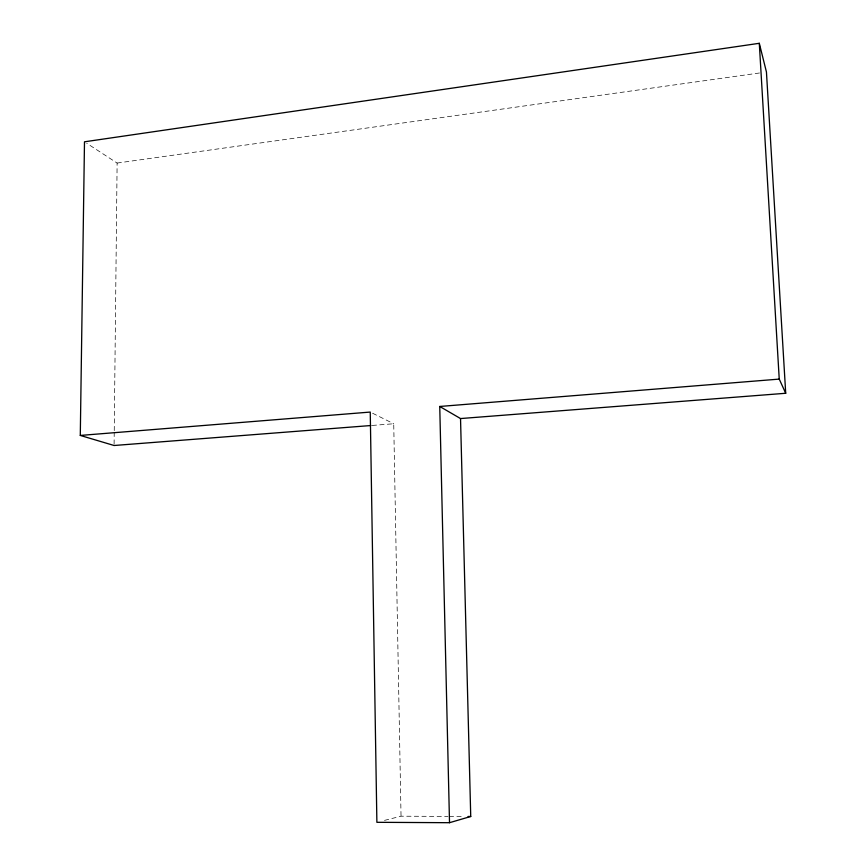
<?xml version="1.0" encoding="UTF-8"?>
<svg xmlns="http://www.w3.org/2000/svg" width="866" height="866" viewBox="0 0 866 866"><rect width="100%" height="100%" fill="white"/><g stroke="black" fill="none" stroke-linecap="round" stroke-linejoin="round"><path stroke-width="0.65" stroke-dasharray="4.33 3.25" d="M114.096 444.15L114.225 431.993M114.247 430.64L117.116 163.057L86.741 143.269M384.504 820.383L401.034 816.205L447.949 816.4M117.116 163.057L759.742 72.95M372.218 425.433L393.727 423.755L401.034 816.205M449.281 816.4L462.693 816.454M372.596 413.234L393.727 423.755"/><path stroke-width="1.3" d="M80.289 435.436L84.489 141.808L759.298 43.3L766.442 72.008L785.711 393.272L460.528 418.559L439.744 406.468L449.519 822.7L376.883 822.31L370.247 412.064L80.289 435.436L114.085 445.503L370.875 425.531M449.519 822.7L470.736 816.486L460.528 418.559M439.744 406.468L779.238 379.102L785.711 393.272M468.051 816.476L470.736 816.486M759.298 43.3L779.238 379.102"/></g></svg>
